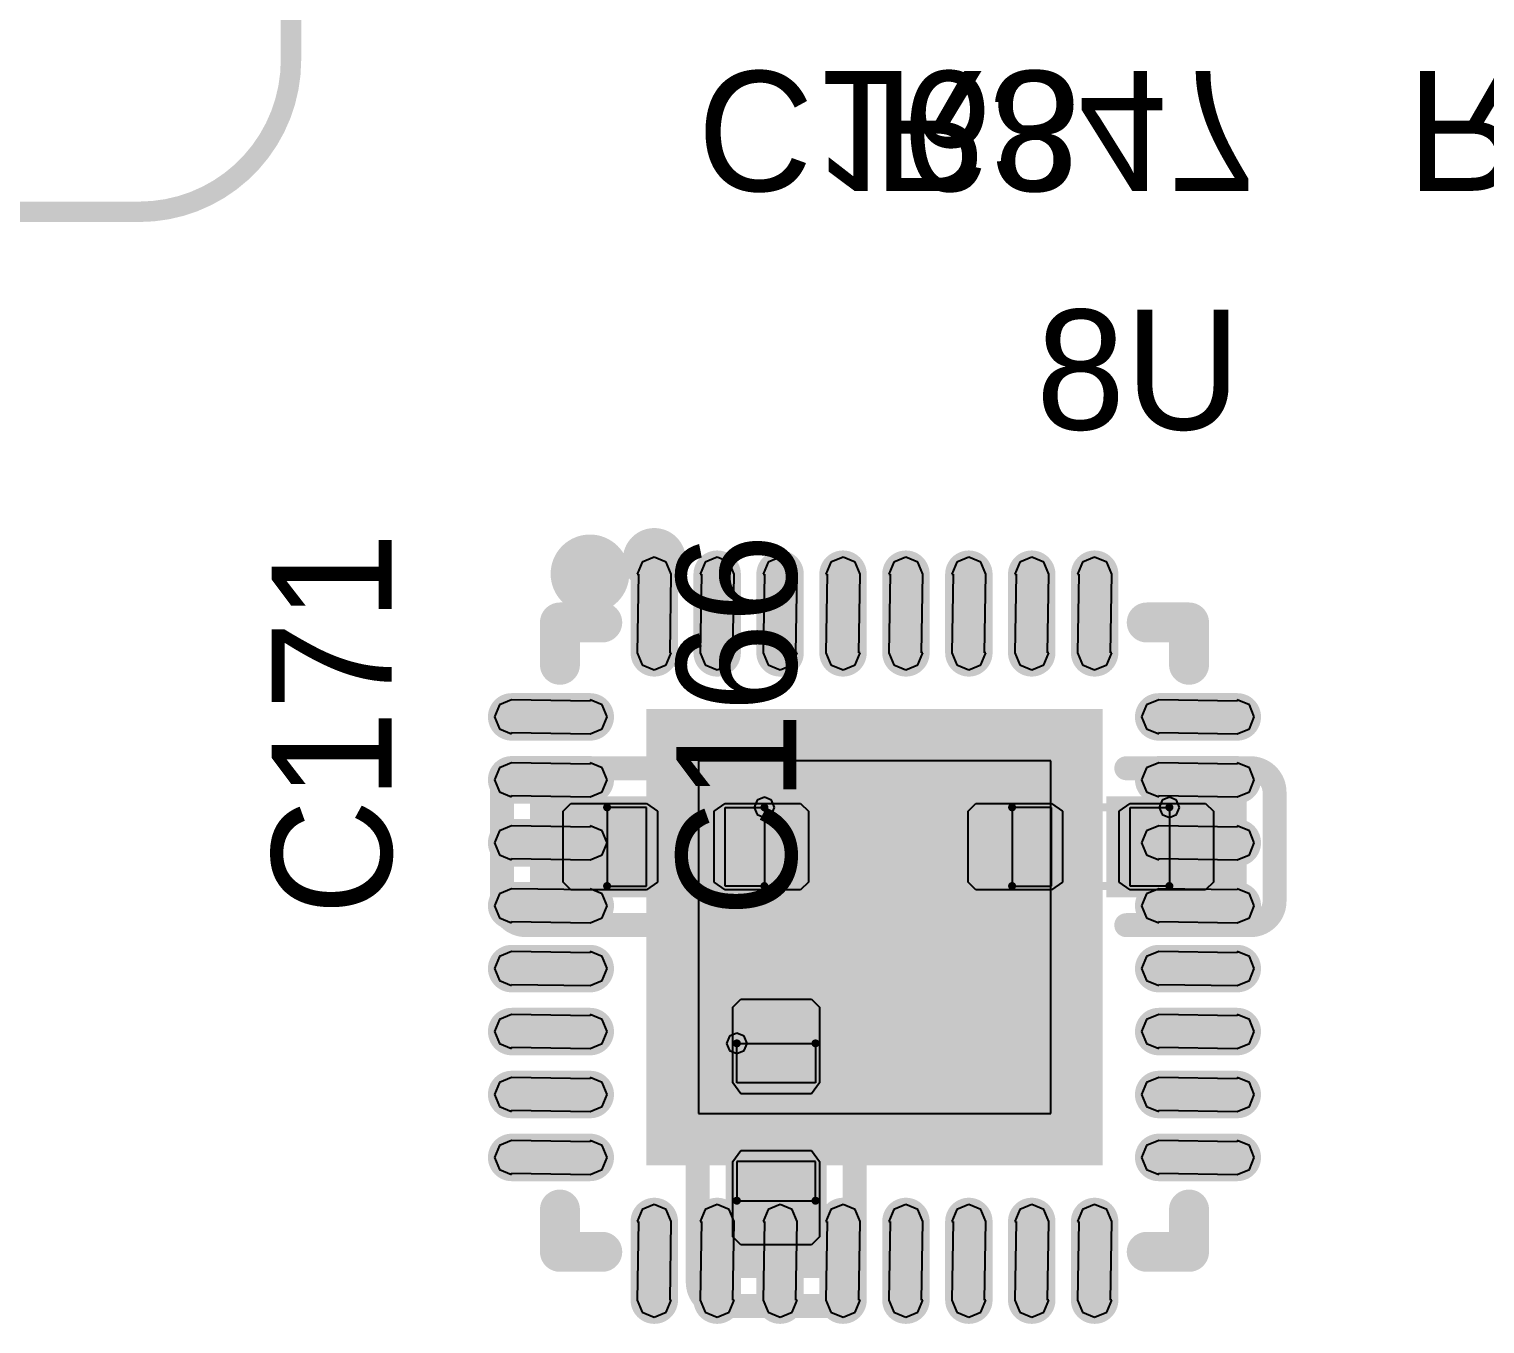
# Model space of a CAD drawing. Header units: millimetres. Extents: x 892 to 1144, y 1011 to 1123.
# Drawn here: x 964.07 to 973.33, y 1033.87 to 1042.1 of the extents above; entities that cross this region are included whole.
import ezdxf

# ---------------------------------------------------------------- set-up
doc = ezdxf.new("R2010")
doc.units = ezdxf.units.MM
for name, color, linetype in [('BottomLayer', 5, 'Continuous'), ('BottomOverlay', 54, 'Continuous'), ('BottomPaste', 16, 'Continuous'), ('BottomSolder', 6, 'Continuous'), ('Mechanical15', 56, 'Continuous'), ('Mechanical6', 56, 'Continuous'), ('TopLayer', 1, 'Continuous'), ('TopOverlay', 2, 'Continuous'), ('TopPaste', 8, 'Continuous'), ('TopSolder', 216, 'Continuous')]:
    doc.layers.add(name, color=color, linetype=linetype)

msp = doc.modelspace()

# ---------------------------------------------------------------- linework, layer by layer
at = {"layer": 'BottomLayer', "const_width": 0.2}
for points in [[(968.0501, 1038.6319), (968.0501, 1038.1319)], [(968.4499, 1038.6319), (968.4499, 1038.1319)], [(968.8499, 1038.6319), (968.8499, 1038.1319)], [(969.25, 1038.6319), (969.25, 1038.1319)], [(969.65, 1038.6319), (969.65, 1038.1319)], [(970.0501, 1038.6319), (970.0501, 1038.1319)], [(970.4499, 1038.6319), (970.4499, 1038.1319)], [(970.8499, 1038.6319), (970.8499, 1038.1319)], [(967.643, 1037.725), (967.143, 1037.725)], [(971.257, 1037.725), (971.757, 1037.725)], [(967.643, 1037.325), (967.143, 1037.325)], [(971.257, 1037.325), (971.757, 1037.325)], [(967.643, 1036.9249), (967.143, 1036.9249)], [(971.257, 1036.9249), (971.757, 1036.9249)], [(967.643, 1036.5249), (967.143, 1036.5249)], [(971.257, 1036.5249), (971.757, 1036.5249)], [(967.643, 1036.1251), (967.143, 1036.1251)], [(971.257, 1036.1251), (971.757, 1036.1251)], [(967.643, 1035.7251), (967.143, 1035.7251)], [(971.257, 1035.7251), (971.757, 1035.7251)], [(967.643, 1035.325), (967.143, 1035.325)], [(971.257, 1035.325), (971.757, 1035.325)], [(967.643, 1034.925), (967.143, 1034.925)], [(971.257, 1034.925), (971.757, 1034.925)], [(968.0501, 1034.5181), (968.0501, 1034.0181)], [(968.4499, 1034.5181), (968.4499, 1034.0181)], [(968.8499, 1034.5181), (968.8499, 1034.0181)], [(969.25, 1034.5181), (969.25, 1034.0181)], [(969.65, 1034.5181), (969.65, 1034.0181)], [(970.0501, 1034.5181), (970.0501, 1034.0181)], [(970.4499, 1034.5181), (970.4499, 1034.0181)], [(970.8499, 1034.5181), (970.8499, 1034.0181)]]:
    msp.add_lwpolyline(points, dxfattribs=at)
at = {"layer": 'BottomLayer', "const_width": 0.1}
for points in [[(968.0001, 1038.6319, 1), (968.1001, 1038.6319, 1)], [(968.3999, 1038.6319, 1), (968.4999, 1038.6319, 1)], [(968.7999, 1038.6319, 1), (968.8999, 1038.6319, 1)], [(969.2, 1038.6319, 1), (969.3, 1038.6319, 1)], [(969.6, 1038.6319, 1), (969.7, 1038.6319, 1)], [(970.0001, 1038.6319, 1), (970.1001, 1038.6319, 1)], [(970.3999, 1038.6319, 1), (970.4999, 1038.6319, 1)], [(970.7999, 1038.6319, 1), (970.8999, 1038.6319, 1)], [(968.0001, 1038.1319, 1), (968.1001, 1038.1319, 1)], [(968.3999, 1038.1319, 1), (968.4999, 1038.1319, 1)], [(968.7999, 1038.1319, 1), (968.8999, 1038.1319, 1)], [(969.2, 1038.1319, 1), (969.3, 1038.1319, 1)], [(969.6, 1038.1319, 1), (969.7, 1038.1319, 1)], [(970.0001, 1038.1319, 1), (970.1001, 1038.1319, 1)], [(970.3999, 1038.1319, 1), (970.4999, 1038.1319, 1)], [(970.7999, 1038.1319, 1), (970.8999, 1038.1319, 1)], [(967.093, 1037.725, 1), (967.193, 1037.725, 1)], [(967.593, 1037.725, 1), (967.693, 1037.725, 1)], [(971.207, 1037.725, 1), (971.307, 1037.725, 1)], [(971.707, 1037.725, 1), (971.807, 1037.725, 1)], [(967.093, 1037.325, 1), (967.193, 1037.325, 1)], [(967.593, 1037.325, 1), (967.693, 1037.325, 1)], [(971.207, 1037.325, 1), (971.307, 1037.325, 1)], [(971.707, 1037.325, 1), (971.807, 1037.325, 1)], [(967.093, 1036.9249, 1), (967.193, 1036.9249, 1)], [(967.593, 1036.9249, 1), (967.693, 1036.9249, 1)], [(971.207, 1036.9249, 1), (971.307, 1036.9249, 1)], [(971.707, 1036.9249, 1), (971.807, 1036.9249, 1)], [(967.093, 1036.5249, 1), (967.193, 1036.5249, 1)], [(967.593, 1036.5249, 1), (967.693, 1036.5249, 1)], [(971.207, 1036.5249, 1), (971.307, 1036.5249, 1)], [(971.707, 1036.5249, 1), (971.807, 1036.5249, 1)], [(967.093, 1036.1251, 1), (967.193, 1036.1251, 1)], [(967.593, 1036.1251, 1), (967.693, 1036.1251, 1)], [(971.207, 1036.1251, 1), (971.307, 1036.1251, 1)], [(971.707, 1036.1251, 1), (971.807, 1036.1251, 1)], [(967.093, 1035.7251, 1), (967.193, 1035.7251, 1)], [(967.593, 1035.7251, 1), (967.693, 1035.7251, 1)], [(971.207, 1035.7251, 1), (971.307, 1035.7251, 1)], [(971.707, 1035.7251, 1), (971.807, 1035.7251, 1)], [(967.093, 1035.325, 1), (967.193, 1035.325, 1)], [(967.593, 1035.325, 1), (967.693, 1035.325, 1)], [(971.207, 1035.325, 1), (971.307, 1035.325, 1)], [(971.707, 1035.325, 1), (971.807, 1035.325, 1)], [(967.093, 1034.925, 1), (967.193, 1034.925, 1)], [(967.593, 1034.925, 1), (967.693, 1034.925, 1)], [(971.207, 1034.925, 1), (971.307, 1034.925, 1)], [(971.707, 1034.925, 1), (971.807, 1034.925, 1)], [(968.0001, 1034.5181, 1), (968.1001, 1034.5181, 1)], [(968.3999, 1034.5181, 1), (968.4999, 1034.5181, 1)], [(968.7999, 1034.5181, 1), (968.8999, 1034.5181, 1)], [(969.2, 1034.5181, 1), (969.3, 1034.5181, 1)], [(969.6, 1034.5181, 1), (969.7, 1034.5181, 1)], [(970.0001, 1034.5181, 1), (970.1001, 1034.5181, 1)], [(970.3999, 1034.5181, 1), (970.4999, 1034.5181, 1)], [(970.7999, 1034.5181, 1), (970.8999, 1034.5181, 1)], [(968.0001, 1034.0181, 1), (968.1001, 1034.0181, 1)], [(968.3999, 1034.0181, 1), (968.4999, 1034.0181, 1)], [(968.7999, 1034.0181, 1), (968.8999, 1034.0181, 1)], [(969.2, 1034.0181, 1), (969.3, 1034.0181, 1)], [(969.6, 1034.0181, 1), (969.7, 1034.0181, 1)], [(970.0001, 1034.0181, 1), (970.1001, 1034.0181, 1)], [(970.3999, 1034.0181, 1), (970.4999, 1034.0181, 1)], [(970.7999, 1034.0181, 1), (970.8999, 1034.0181, 1)]]:
    msp.add_lwpolyline(points, format="xyb", close=True, dxfattribs=at)
at = {"layer": 'BottomLayer'}
msp.add_solid([(970.8504, 1034.925), (970.8504, 1037.725), (968.0504, 1034.925), (968.0504, 1037.725)], dxfattribs=at)
at = {"layer": 'BottomOverlay'}
for points, const_width in [([(967.7659, 1038.634, 1), (967.5159, 1038.634, 1)], 0.25), ([(967.4534, 1038.634, 1), (967.5784, 1038.634, 1)], 0.125), ([(967.7034, 1038.634, 1), (967.8284, 1038.634, 1)], 0.125), ([(967.3866, 1038.325, 1), (967.5136, 1038.325, 1)], 0.127), ([(967.3866, 1038.325, 1), (967.5136, 1038.325, 1)], 0.127), ([(967.6556, 1038.325, 1), (967.7826, 1038.325, 1)], 0.127), ([(971.1177, 1038.325, 1), (971.2447, 1038.325, 1)], 0.127), ([(971.3866, 1038.325, 1), (971.5136, 1038.325, 1)], 0.127), ([(971.3866, 1038.325, 1), (971.5136, 1038.325, 1)], 0.127), ([(967.3866, 1038.0562, 1), (967.5136, 1038.0562, 1)], 0.127), ([(971.3866, 1038.0562, 1), (971.5136, 1038.0562, 1)], 0.127), ([(967.3866, 1034.5939, 1), (967.5136, 1034.5939, 1)], 0.127), ([(971.3866, 1034.5939, 1), (971.5136, 1034.5939, 1)], 0.127), ([(967.3866, 1034.3251, 1), (967.5136, 1034.3251, 1)], 0.127), ([(967.3866, 1034.3251, 1), (967.5136, 1034.3251, 1)], 0.127), ([(967.6556, 1034.3251, 1), (967.7826, 1034.3251, 1)], 0.127), ([(971.1177, 1034.3251, 1), (971.2447, 1034.3251, 1)], 0.127), ([(971.3866, 1034.3251, 1), (971.5136, 1034.3251, 1)], 0.127), ([(971.3866, 1034.3251, 1), (971.5136, 1034.3251, 1)], 0.127)]:
    msp.add_lwpolyline(points, format="xyb", close=True, dxfattribs=dict(at, const_width=const_width))
at = {"layer": 'BottomOverlay', "const_width": 0.254}
for points in [[(967.4501, 1038.325), (967.7191, 1038.325)], [(967.4501, 1038.0562), (967.4501, 1038.325)], [(971.1812, 1038.325), (971.4501, 1038.325)], [(971.4501, 1038.0562), (971.4501, 1038.325)], [(967.4501, 1034.3251), (967.4501, 1034.5939)], [(971.4501, 1034.3251), (971.4501, 1034.5939)], [(967.4501, 1034.3251), (967.7191, 1034.3251)], [(971.1812, 1034.3251), (971.4501, 1034.3251)]]:
    msp.add_lwpolyline(points, dxfattribs=at)
at = {"layer": 'BottomPaste'}
for p, q in [((968.0501, 1038.7401), (967.9735, 1038.7084)), ((968.1266, 1038.7084), (968.0501, 1038.7401)), ((968.4499, 1038.7401), (968.3733, 1038.7084)), ((968.5264, 1038.7084), (968.4499, 1038.7401)), ((968.8499, 1038.7401), (968.7734, 1038.7084)), ((968.9265, 1038.7084), (968.8499, 1038.7401)), ((969.25, 1038.7401), (969.1734, 1038.7084)), ((969.3265, 1038.7084), (969.25, 1038.7401)), ((969.65, 1038.7401), (969.5735, 1038.7084)), ((969.7266, 1038.7084), (969.65, 1038.7401)), ((970.0501, 1038.7401), (969.9735, 1038.7084)), ((970.1266, 1038.7084), (970.0501, 1038.7401)), ((970.4499, 1038.7401), (970.3733, 1038.7084)), ((970.5264, 1038.7084), (970.4499, 1038.7401)), ((970.8499, 1038.7401), (970.7734, 1038.7084)), ((970.9265, 1038.7084), (970.8499, 1038.7401)), ((967.9735, 1038.7084), (967.9418, 1038.6319)), ((968.1583, 1038.6319), (968.1266, 1038.7084)), ((968.3733, 1038.7084), (968.3416, 1038.6319)), ((968.5581, 1038.6319), (968.5264, 1038.7084)), ((968.7734, 1038.7084), (968.7417, 1038.6319)), ((968.9582, 1038.6319), (968.9265, 1038.7084)), ((969.1734, 1038.7084), (969.1417, 1038.6319)), ((969.3582, 1038.6319), (969.3265, 1038.7084)), ((969.5735, 1038.7084), (969.5418, 1038.6319)), ((969.7583, 1038.6319), (969.7266, 1038.7084)), ((969.9735, 1038.7084), (969.9418, 1038.6319)), ((970.1583, 1038.6319), (970.1266, 1038.7084)), ((970.3733, 1038.7084), (970.3416, 1038.6319)), ((970.5581, 1038.6319), (970.5264, 1038.7084)), ((970.7734, 1038.7084), (970.7417, 1038.6319)), ((970.9582, 1038.6319), (970.9265, 1038.7084)), ((967.9501, 1038.6319), (967.9418, 1038.1319)), ((967.9418, 1038.6319), (967.9501, 1038.6319)), ((968.1501, 1038.1319), (968.1583, 1038.6319)), ((968.3499, 1038.6319), (968.3416, 1038.1319)), ((968.3416, 1038.6319), (968.3499, 1038.6319)), ((968.5499, 1038.1319), (968.5581, 1038.6319)), ((968.7499, 1038.6319), (968.7417, 1038.1319)), ((968.7417, 1038.6319), (968.7499, 1038.6319)), ((968.9499, 1038.1319), (968.9582, 1038.6319)), ((969.15, 1038.6319), (969.1417, 1038.1319)), ((969.1417, 1038.6319), (969.15, 1038.6319)), ((969.35, 1038.1319), (969.3582, 1038.6319)), ((969.55, 1038.6319), (969.5418, 1038.1319)), ((969.5418, 1038.6319), (969.55, 1038.6319)), ((969.75, 1038.1319), (969.7583, 1038.6319)), ((969.9501, 1038.6319), (969.9418, 1038.1319)), ((969.9418, 1038.6319), (969.9501, 1038.6319)), ((970.1501, 1038.1319), (970.1583, 1038.6319)), ((970.3499, 1038.6319), (970.3416, 1038.1319)), ((970.3416, 1038.6319), (970.3499, 1038.6319)), ((970.5499, 1038.1319), (970.5581, 1038.6319)), ((970.7499, 1038.6319), (970.7417, 1038.1319)), ((970.7417, 1038.6319), (970.7499, 1038.6319)), ((970.9499, 1038.1319), (970.9582, 1038.6319)), ((967.9418, 1038.1319), (967.9735, 1038.0553)), ((968.1266, 1038.0553), (968.1583, 1038.1319)), ((968.1583, 1038.1319), (968.1501, 1038.1319)), ((968.3416, 1038.1319), (968.3733, 1038.0553)), ((968.5264, 1038.0553), (968.5581, 1038.1319)), ((968.5581, 1038.1319), (968.5499, 1038.1319)), ((968.7417, 1038.1319), (968.7734, 1038.0553)), ((968.9265, 1038.0553), (968.9582, 1038.1319)), ((968.9582, 1038.1319), (968.9499, 1038.1319)), ((969.1417, 1038.1319), (969.1734, 1038.0553)), ((969.3265, 1038.0553), (969.3582, 1038.1319)), ((969.3582, 1038.1319), (969.35, 1038.1319)), ((969.5418, 1038.1319), (969.5735, 1038.0553)), ((969.7266, 1038.0553), (969.7583, 1038.1319)), ((969.7583, 1038.1319), (969.75, 1038.1319)), ((969.9418, 1038.1319), (969.9735, 1038.0553)), ((970.1266, 1038.0553), (970.1583, 1038.1319)), ((970.1583, 1038.1319), (970.1501, 1038.1319)), ((970.3416, 1038.1319), (970.3733, 1038.0553)), ((970.5264, 1038.0553), (970.5581, 1038.1319)), ((970.5581, 1038.1319), (970.5499, 1038.1319)), ((970.7417, 1038.1319), (970.7734, 1038.0553)), ((970.9265, 1038.0553), (970.9582, 1038.1319)), ((970.9582, 1038.1319), (970.9499, 1038.1319)), ((967.9735, 1038.0553), (968.0501, 1038.0236)), ((968.0501, 1038.0236), (968.1266, 1038.0553)), ((968.3733, 1038.0553), (968.4499, 1038.0236)), ((968.4499, 1038.0236), (968.5264, 1038.0553)), ((968.7734, 1038.0553), (968.8499, 1038.0236)), ((968.8499, 1038.0236), (968.9265, 1038.0553)), ((969.1734, 1038.0553), (969.25, 1038.0236)), ((969.25, 1038.0236), (969.3265, 1038.0553)), ((969.5735, 1038.0553), (969.65, 1038.0236)), ((969.65, 1038.0236), (969.7266, 1038.0553)), ((969.9735, 1038.0553), (970.0501, 1038.0236)), ((970.0501, 1038.0236), (970.1266, 1038.0553)), ((970.3733, 1038.0553), (970.4499, 1038.0236)), ((970.4499, 1038.0236), (970.5264, 1038.0553)), ((970.7734, 1038.0553), (970.8499, 1038.0236)), ((970.8499, 1038.0236), (970.9265, 1038.0553)), ((967.0665, 1037.8016), (967.0348, 1037.725)), ((967.143, 1037.8333), (967.0665, 1037.8016)), ((967.643, 1037.825), (967.143, 1037.8333)), ((967.7195, 1037.8016), (967.643, 1037.8333)), ((967.643, 1037.8333), (967.643, 1037.825)), ((967.7512, 1037.725), (967.7195, 1037.8016)), ((971.1805, 1037.8016), (971.1488, 1037.725)), ((971.257, 1037.8333), (971.1805, 1037.8016)), ((971.757, 1037.825), (971.257, 1037.8333)), ((971.8335, 1037.8016), (971.757, 1037.8333)), ((971.757, 1037.8333), (971.757, 1037.825)), ((971.8652, 1037.725), (971.8335, 1037.8016)), ((967.0348, 1037.725), (967.0665, 1037.6485)), ((967.7195, 1037.6485), (967.7512, 1037.725)), ((971.1488, 1037.725), (971.1805, 1037.6485)), ((971.8335, 1037.6485), (971.8652, 1037.725)), ((967.0665, 1037.6485), (967.143, 1037.6168)), ((967.143, 1037.6168), (967.143, 1037.625)), ((967.143, 1037.625), (967.643, 1037.6168)), ((967.643, 1037.6168), (967.7195, 1037.6485)), ((971.1805, 1037.6485), (971.257, 1037.6168)), ((971.257, 1037.625), (971.757, 1037.6168)), ((971.257, 1037.6168), (971.257, 1037.625)), ((971.757, 1037.6168), (971.8335, 1037.6485)), ((967.143, 1037.4332), (967.0665, 1037.4015)), ((967.643, 1037.425), (967.143, 1037.4332)), ((967.7195, 1037.4015), (967.643, 1037.4332)), ((967.643, 1037.4332), (967.643, 1037.425)), ((970.5704, 1037.4451), (968.3303, 1037.4451)), ((968.3303, 1037.4451), (968.3303, 1035.205)), ((970.5704, 1035.205), (970.5704, 1037.4451)), ((971.257, 1037.4332), (971.1805, 1037.4015)), ((971.757, 1037.425), (971.257, 1037.4332)), ((971.8335, 1037.4015), (971.757, 1037.4332)), ((971.757, 1037.4332), (971.757, 1037.425)), ((967.0665, 1037.4015), (967.0348, 1037.325)), ((967.7512, 1037.325), (967.7195, 1037.4015)), ((971.1805, 1037.4015), (971.1488, 1037.325)), ((971.8652, 1037.325), (971.8335, 1037.4015)), ((967.0348, 1037.325), (967.0665, 1037.2485)), ((967.0665, 1037.2485), (967.143, 1037.2168)), ((967.643, 1037.2168), (967.7195, 1037.2485)), ((967.7195, 1037.2485), (967.7512, 1037.325)), ((971.1488, 1037.325), (971.1805, 1037.2485)), ((971.1805, 1037.2485), (971.257, 1037.2168)), ((971.757, 1037.2168), (971.8335, 1037.2485)), ((971.8335, 1037.2485), (971.8652, 1037.325)), ((967.143, 1037.2168), (967.143, 1037.225)), ((967.143, 1037.225), (967.643, 1037.2168)), ((971.257, 1037.225), (971.757, 1037.2168)), ((971.257, 1037.2168), (971.257, 1037.225)), ((967.0665, 1037.0015), (967.0348, 1036.9249)), ((967.143, 1037.0332), (967.0665, 1037.0015)), ((967.643, 1037.0249), (967.143, 1037.0332)), ((967.7195, 1037.0015), (967.643, 1037.0332)), ((967.643, 1037.0332), (967.643, 1037.0249)), ((967.7512, 1036.9249), (967.7195, 1037.0015)), ((971.1805, 1037.0015), (971.1488, 1036.9249)), ((971.257, 1037.0332), (971.1805, 1037.0015)), ((971.757, 1037.0249), (971.257, 1037.0332)), ((971.8335, 1037.0015), (971.757, 1037.0332)), ((971.757, 1037.0332), (971.757, 1037.0249)), ((971.8652, 1036.9249), (971.8335, 1037.0015)), ((967.0348, 1036.9249), (967.0665, 1036.8484)), ((967.7195, 1036.8484), (967.7512, 1036.9249)), ((971.1488, 1036.9249), (971.1805, 1036.8484)), ((971.8335, 1036.8484), (971.8652, 1036.9249)), ((967.0665, 1036.8484), (967.143, 1036.8167)), ((967.143, 1036.8167), (967.143, 1036.8249)), ((967.143, 1036.8249), (967.643, 1036.8167)), ((967.643, 1036.8167), (967.7195, 1036.8484)), ((971.1805, 1036.8484), (971.257, 1036.8167)), ((971.257, 1036.8249), (971.757, 1036.8167)), ((971.257, 1036.8167), (971.257, 1036.8249)), ((971.757, 1036.8167), (971.8335, 1036.8484)), ((967.0665, 1036.6014), (967.0348, 1036.5249)), ((967.143, 1036.6331), (967.0665, 1036.6014)), ((967.643, 1036.6249), (967.143, 1036.6331)), ((967.7195, 1036.6014), (967.643, 1036.6331)), ((967.643, 1036.6331), (967.643, 1036.6249)), ((967.7512, 1036.5249), (967.7195, 1036.6014)), ((971.1805, 1036.6014), (971.1488, 1036.5249)), ((971.257, 1036.6331), (971.1805, 1036.6014)), ((971.757, 1036.6249), (971.257, 1036.6331)), ((971.8335, 1036.6014), (971.757, 1036.6331)), ((971.757, 1036.6331), (971.757, 1036.6249)), ((971.8652, 1036.5249), (971.8335, 1036.6014)), ((967.0348, 1036.5249), (967.0665, 1036.4484)), ((967.7195, 1036.4484), (967.7512, 1036.5249)), ((971.1488, 1036.5249), (971.1805, 1036.4484)), ((971.8335, 1036.4484), (971.8652, 1036.5249)), ((967.0665, 1036.4484), (967.143, 1036.4167)), ((967.143, 1036.4167), (967.143, 1036.4249)), ((967.143, 1036.4249), (967.643, 1036.4167)), ((967.643, 1036.4167), (967.7195, 1036.4484)), ((971.1805, 1036.4484), (971.257, 1036.4167)), ((971.257, 1036.4249), (971.757, 1036.4167)), ((971.257, 1036.4167), (971.257, 1036.4249)), ((971.757, 1036.4167), (971.8335, 1036.4484)), ((967.143, 1036.2333), (967.0665, 1036.2016)), ((967.643, 1036.2251), (967.143, 1036.2333)), ((967.7195, 1036.2016), (967.643, 1036.2333)), ((967.643, 1036.2333), (967.643, 1036.2251)), ((971.257, 1036.2333), (971.1805, 1036.2016)), ((971.757, 1036.2251), (971.257, 1036.2333)), ((971.8335, 1036.2016), (971.757, 1036.2333)), ((971.757, 1036.2333), (971.757, 1036.2251)), ((967.0665, 1036.2016), (967.0348, 1036.1251)), ((967.7512, 1036.1251), (967.7195, 1036.2016)), ((971.1805, 1036.2016), (971.1488, 1036.1251)), ((971.8652, 1036.1251), (971.8335, 1036.2016)), ((967.0348, 1036.1251), (967.0665, 1036.0486)), ((967.0665, 1036.0486), (967.143, 1036.0169)), ((967.643, 1036.0169), (967.7195, 1036.0486)), ((967.7195, 1036.0486), (967.7512, 1036.1251)), ((971.1488, 1036.1251), (971.1805, 1036.0486)), ((971.1805, 1036.0486), (971.257, 1036.0169)), ((971.757, 1036.0169), (971.8335, 1036.0486)), ((971.8335, 1036.0486), (971.8652, 1036.1251)), ((967.143, 1036.0169), (967.143, 1036.0251)), ((967.143, 1036.0251), (967.643, 1036.0169)), ((971.257, 1036.0251), (971.757, 1036.0169)), ((971.257, 1036.0169), (971.257, 1036.0251)), ((967.0665, 1035.8016), (967.0348, 1035.7251)), ((967.143, 1035.8333), (967.0665, 1035.8016)), ((967.643, 1035.8251), (967.143, 1035.8333)), ((967.7195, 1035.8016), (967.643, 1035.8333)), ((967.643, 1035.8333), (967.643, 1035.8251)), ((967.7512, 1035.7251), (967.7195, 1035.8016)), ((971.1805, 1035.8016), (971.1488, 1035.7251)), ((971.257, 1035.8333), (971.1805, 1035.8016)), ((971.757, 1035.8251), (971.257, 1035.8333)), ((971.8335, 1035.8016), (971.757, 1035.8333)), ((971.757, 1035.8333), (971.757, 1035.8251)), ((971.8652, 1035.7251), (971.8335, 1035.8016)), ((967.0348, 1035.7251), (967.0665, 1035.6485)), ((967.7195, 1035.6485), (967.7512, 1035.7251)), ((971.1488, 1035.7251), (971.1805, 1035.6485)), ((971.8335, 1035.6485), (971.8652, 1035.7251)), ((967.0665, 1035.6485), (967.143, 1035.6168)), ((967.143, 1035.6168), (967.143, 1035.6251)), ((967.143, 1035.6251), (967.643, 1035.6168)), ((967.643, 1035.6168), (967.7195, 1035.6485)), ((971.1805, 1035.6485), (971.257, 1035.6168)), ((971.257, 1035.6251), (971.757, 1035.6168)), ((971.257, 1035.6168), (971.257, 1035.6251)), ((971.757, 1035.6168), (971.8335, 1035.6485)), ((967.0665, 1035.4015), (967.0348, 1035.325)), ((967.143, 1035.4332), (967.0665, 1035.4015)), ((967.643, 1035.425), (967.143, 1035.4332)), ((967.7195, 1035.4015), (967.643, 1035.4332)), ((967.643, 1035.4332), (967.643, 1035.425)), ((967.7512, 1035.325), (967.7195, 1035.4015)), ((971.1805, 1035.4015), (971.1488, 1035.325)), ((971.257, 1035.4332), (971.1805, 1035.4015)), ((971.757, 1035.425), (971.257, 1035.4332)), ((971.8335, 1035.4015), (971.757, 1035.4332)), ((971.757, 1035.4332), (971.757, 1035.425)), ((971.8652, 1035.325), (971.8335, 1035.4015)), ((967.0348, 1035.325), (967.0665, 1035.2485)), ((967.7195, 1035.2485), (967.7512, 1035.325)), ((971.1488, 1035.325), (971.1805, 1035.2485)), ((971.8335, 1035.2485), (971.8652, 1035.325)), ((967.0665, 1035.2485), (967.143, 1035.2168)), ((967.143, 1035.2168), (967.143, 1035.225)), ((967.143, 1035.225), (967.643, 1035.2168)), ((967.643, 1035.2168), (967.7195, 1035.2485)), ((971.1805, 1035.2485), (971.257, 1035.2168)), ((971.257, 1035.225), (971.757, 1035.2168)), ((971.257, 1035.2168), (971.257, 1035.225)), ((971.757, 1035.2168), (971.8335, 1035.2485)), ((968.3303, 1035.205), (970.5704, 1035.205)), ((967.143, 1035.0332), (967.0665, 1035.0015)), ((967.643, 1035.025), (967.143, 1035.0332)), ((967.7195, 1035.0015), (967.643, 1035.0332)), ((967.643, 1035.0332), (967.643, 1035.025)), ((971.257, 1035.0332), (971.1805, 1035.0015)), ((971.757, 1035.025), (971.257, 1035.0332)), ((971.8335, 1035.0015), (971.757, 1035.0332)), ((971.757, 1035.0332), (971.757, 1035.025)), ((967.0665, 1035.0015), (967.0348, 1034.925)), ((967.7512, 1034.925), (967.7195, 1035.0015)), ((971.1805, 1035.0015), (971.1488, 1034.925)), ((971.8652, 1034.925), (971.8335, 1035.0015)), ((967.0348, 1034.925), (967.0665, 1034.8484)), ((967.0665, 1034.8484), (967.143, 1034.8167)), ((967.643, 1034.8167), (967.7195, 1034.8484)), ((967.7195, 1034.8484), (967.7512, 1034.925)), ((971.1488, 1034.925), (971.1805, 1034.8484)), ((971.1805, 1034.8484), (971.257, 1034.8167)), ((971.757, 1034.8167), (971.8335, 1034.8484)), ((971.8335, 1034.8484), (971.8652, 1034.925)), ((967.143, 1034.8167), (967.143, 1034.825)), ((967.143, 1034.825), (967.643, 1034.8167)), ((971.257, 1034.825), (971.757, 1034.8167)), ((971.257, 1034.8167), (971.257, 1034.825)), ((967.9735, 1034.5946), (967.9418, 1034.5181)), ((968.0501, 1034.6263), (967.9735, 1034.5946)), ((968.1266, 1034.5946), (968.0501, 1034.6263)), ((968.1583, 1034.5181), (968.1266, 1034.5946)), ((968.3733, 1034.5946), (968.3416, 1034.5181)), ((968.4499, 1034.6263), (968.3733, 1034.5946)), ((968.5264, 1034.5946), (968.4499, 1034.6263)), ((968.5581, 1034.5181), (968.5264, 1034.5946)), ((968.7734, 1034.5946), (968.7417, 1034.5181)), ((968.8499, 1034.6263), (968.7734, 1034.5946)), ((968.9265, 1034.5946), (968.8499, 1034.6263)), ((968.9582, 1034.5181), (968.9265, 1034.5946)), ((969.1734, 1034.5946), (969.1417, 1034.5181)), ((969.25, 1034.6263), (969.1734, 1034.5946)), ((969.3265, 1034.5946), (969.25, 1034.6263)), ((969.3582, 1034.5181), (969.3265, 1034.5946)), ((969.5735, 1034.5946), (969.5418, 1034.5181)), ((969.65, 1034.6263), (969.5735, 1034.5946)), ((969.7266, 1034.5946), (969.65, 1034.6263)), ((969.7583, 1034.5181), (969.7266, 1034.5946)), ((969.9735, 1034.5946), (969.9418, 1034.5181)), ((970.0501, 1034.6263), (969.9735, 1034.5946)), ((970.1266, 1034.5946), (970.0501, 1034.6263)), ((970.1583, 1034.5181), (970.1266, 1034.5946)), ((970.3733, 1034.5946), (970.3416, 1034.5181)), ((970.4499, 1034.6263), (970.3733, 1034.5946)), ((970.5264, 1034.5946), (970.4499, 1034.6263)), ((970.5581, 1034.5181), (970.5264, 1034.5946)), ((970.7734, 1034.5946), (970.7417, 1034.5181)), ((970.8499, 1034.6263), (970.7734, 1034.5946)), ((970.9265, 1034.5946), (970.8499, 1034.6263)), ((970.9582, 1034.5181), (970.9265, 1034.5946)), ((967.9501, 1034.5181), (967.9418, 1034.0181)), ((967.9418, 1034.5181), (967.9501, 1034.5181)), ((968.1501, 1034.0181), (968.1583, 1034.5181)), ((968.3499, 1034.5181), (968.3416, 1034.0181)), ((968.3416, 1034.5181), (968.3499, 1034.5181)), ((968.5499, 1034.0181), (968.5581, 1034.5181)), ((968.7499, 1034.5181), (968.7417, 1034.0181)), ((968.7417, 1034.5181), (968.7499, 1034.5181)), ((968.9499, 1034.0181), (968.9582, 1034.5181)), ((969.15, 1034.5181), (969.1417, 1034.0181)), ((969.1417, 1034.5181), (969.15, 1034.5181)), ((969.35, 1034.0181), (969.3582, 1034.5181)), ((969.55, 1034.5181), (969.5418, 1034.0181)), ((969.5418, 1034.5181), (969.55, 1034.5181)), ((969.75, 1034.0181), (969.7583, 1034.5181)), ((969.9501, 1034.5181), (969.9418, 1034.0181)), ((969.9418, 1034.5181), (969.9501, 1034.5181)), ((970.1501, 1034.0181), (970.1583, 1034.5181)), ((970.3499, 1034.5181), (970.3416, 1034.0181)), ((970.3416, 1034.5181), (970.3499, 1034.5181)), ((970.5499, 1034.0181), (970.5581, 1034.5181)), ((970.7499, 1034.5181), (970.7417, 1034.0181)), ((970.7417, 1034.5181), (970.7499, 1034.5181)), ((970.9499, 1034.0181), (970.9582, 1034.5181)), ((967.9418, 1034.0181), (967.9735, 1033.9416)), ((968.1266, 1033.9416), (968.1583, 1034.0181)), ((968.1583, 1034.0181), (968.1501, 1034.0181)), ((968.3416, 1034.0181), (968.3733, 1033.9416)), ((968.5264, 1033.9416), (968.5581, 1034.0181)), ((968.5581, 1034.0181), (968.5499, 1034.0181)), ((968.7417, 1034.0181), (968.7734, 1033.9416)), ((968.9265, 1033.9416), (968.9582, 1034.0181)), ((968.9582, 1034.0181), (968.9499, 1034.0181)), ((969.1417, 1034.0181), (969.1734, 1033.9416)), ((969.3265, 1033.9416), (969.3582, 1034.0181)), ((969.3582, 1034.0181), (969.35, 1034.0181)), ((969.5418, 1034.0181), (969.5735, 1033.9416)), ((969.7266, 1033.9416), (969.7583, 1034.0181)), ((969.7583, 1034.0181), (969.75, 1034.0181)), ((969.9418, 1034.0181), (969.9735, 1033.9416)), ((970.1266, 1033.9416), (970.1583, 1034.0181)), ((970.1583, 1034.0181), (970.1501, 1034.0181)), ((970.3416, 1034.0181), (970.3733, 1033.9416)), ((970.5264, 1033.9416), (970.5581, 1034.0181)), ((970.5581, 1034.0181), (970.5499, 1034.0181)), ((970.7417, 1034.0181), (970.7734, 1033.9416)), ((970.9265, 1033.9416), (970.9582, 1034.0181)), ((970.9582, 1034.0181), (970.9499, 1034.0181)), ((967.9735, 1033.9416), (968.0501, 1033.9099)), ((968.0501, 1033.9099), (968.1266, 1033.9416)), ((968.3733, 1033.9416), (968.4499, 1033.9099)), ((968.4499, 1033.9099), (968.5264, 1033.9416)), ((968.7734, 1033.9416), (968.8499, 1033.9099)), ((968.8499, 1033.9099), (968.9265, 1033.9416)), ((969.1734, 1033.9416), (969.25, 1033.9099)), ((969.25, 1033.9099), (969.3265, 1033.9416)), ((969.5735, 1033.9416), (969.65, 1033.9099)), ((969.65, 1033.9099), (969.7266, 1033.9416)), ((969.9735, 1033.9416), (970.0501, 1033.9099)), ((970.0501, 1033.9099), (970.1266, 1033.9416)), ((970.3733, 1033.9416), (970.4499, 1033.9099)), ((970.4499, 1033.9099), (970.5264, 1033.9416)), ((970.7734, 1033.9416), (970.8499, 1033.9099)), ((970.8499, 1033.9099), (970.9265, 1033.9416))]:
    msp.add_line(p, q, dxfattribs=at)
at = {"layer": 'BottomSolder', "const_width": 0.3016}
for points in [[(968.0501, 1038.6319), (968.0501, 1038.1319)], [(968.4499, 1038.6319), (968.4499, 1038.1319)], [(968.8499, 1038.6319), (968.8499, 1038.1319)], [(969.25, 1038.6319), (969.25, 1038.1319)], [(969.65, 1038.6319), (969.65, 1038.1319)], [(970.0501, 1038.6319), (970.0501, 1038.1319)], [(970.4499, 1038.6319), (970.4499, 1038.1319)], [(970.8499, 1038.6319), (970.8499, 1038.1319)], [(967.643, 1037.725), (967.143, 1037.725)], [(971.257, 1037.725), (971.757, 1037.725)], [(967.643, 1037.325), (967.143, 1037.325)], [(971.257, 1037.325), (971.757, 1037.325)], [(967.643, 1036.9249), (967.143, 1036.9249)], [(971.257, 1036.9249), (971.757, 1036.9249)], [(967.643, 1036.5249), (967.143, 1036.5249)], [(971.257, 1036.5249), (971.757, 1036.5249)], [(967.643, 1036.1251), (967.143, 1036.1251)], [(971.257, 1036.1251), (971.757, 1036.1251)], [(967.643, 1035.7251), (967.143, 1035.7251)], [(971.257, 1035.7251), (971.757, 1035.7251)], [(967.643, 1035.325), (967.143, 1035.325)], [(971.257, 1035.325), (971.757, 1035.325)], [(967.643, 1034.925), (967.143, 1034.925)], [(971.257, 1034.925), (971.757, 1034.925)], [(968.0501, 1034.5181), (968.0501, 1034.0181)], [(968.4499, 1034.5181), (968.4499, 1034.0181)], [(968.8499, 1034.5181), (968.8499, 1034.0181)], [(969.25, 1034.5181), (969.25, 1034.0181)], [(969.65, 1034.5181), (969.65, 1034.0181)], [(970.0501, 1034.5181), (970.0501, 1034.0181)], [(970.4499, 1034.5181), (970.4499, 1034.0181)], [(970.8499, 1034.5181), (970.8499, 1034.0181)]]:
    msp.add_lwpolyline(points, dxfattribs=at)
at = {"layer": 'BottomSolder', "const_width": 0.1508}
for points in [[(967.9747, 1038.6319, 1), (968.1255, 1038.6319, 1)], [(968.3745, 1038.6319, 1), (968.5253, 1038.6319, 1)], [(968.7745, 1038.6319, 1), (968.9253, 1038.6319, 1)], [(969.1746, 1038.6319, 1), (969.3254, 1038.6319, 1)], [(969.5746, 1038.6319, 1), (969.7254, 1038.6319, 1)], [(969.9747, 1038.6319, 1), (970.1255, 1038.6319, 1)], [(970.3745, 1038.6319, 1), (970.5253, 1038.6319, 1)], [(970.7745, 1038.6319, 1), (970.9253, 1038.6319, 1)], [(967.9747, 1038.1319, 1), (968.1255, 1038.1319, 1)], [(968.3745, 1038.1319, 1), (968.5253, 1038.1319, 1)], [(968.7745, 1038.1319, 1), (968.9253, 1038.1319, 1)], [(969.1746, 1038.1319, 1), (969.3254, 1038.1319, 1)], [(969.5746, 1038.1319, 1), (969.7254, 1038.1319, 1)], [(969.9747, 1038.1319, 1), (970.1255, 1038.1319, 1)], [(970.3745, 1038.1319, 1), (970.5253, 1038.1319, 1)], [(970.7745, 1038.1319, 1), (970.9253, 1038.1319, 1)], [(967.0676, 1037.725, 1), (967.2184, 1037.725, 1)], [(967.5676, 1037.725, 1), (967.7184, 1037.725, 1)], [(971.1816, 1037.725, 1), (971.3324, 1037.725, 1)], [(971.6816, 1037.725, 1), (971.8324, 1037.725, 1)], [(967.0676, 1037.325, 1), (967.2184, 1037.325, 1)], [(967.5676, 1037.325, 1), (967.7184, 1037.325, 1)], [(971.1816, 1037.325, 1), (971.3324, 1037.325, 1)], [(971.6816, 1037.325, 1), (971.8324, 1037.325, 1)], [(967.0676, 1036.9249, 1), (967.2184, 1036.9249, 1)], [(967.5676, 1036.9249, 1), (967.7184, 1036.9249, 1)], [(971.1816, 1036.9249, 1), (971.3324, 1036.9249, 1)], [(971.6816, 1036.9249, 1), (971.8324, 1036.9249, 1)], [(967.0676, 1036.5249, 1), (967.2184, 1036.5249, 1)], [(967.5676, 1036.5249, 1), (967.7184, 1036.5249, 1)], [(971.1816, 1036.5249, 1), (971.3324, 1036.5249, 1)], [(971.6816, 1036.5249, 1), (971.8324, 1036.5249, 1)], [(967.0676, 1036.1251, 1), (967.2184, 1036.1251, 1)], [(967.5676, 1036.1251, 1), (967.7184, 1036.1251, 1)], [(971.1816, 1036.1251, 1), (971.3324, 1036.1251, 1)], [(971.6816, 1036.1251, 1), (971.8324, 1036.1251, 1)], [(967.0676, 1035.7251, 1), (967.2184, 1035.7251, 1)], [(967.5676, 1035.7251, 1), (967.7184, 1035.7251, 1)], [(971.1816, 1035.7251, 1), (971.3324, 1035.7251, 1)], [(971.6816, 1035.7251, 1), (971.8324, 1035.7251, 1)], [(967.0676, 1035.325, 1), (967.2184, 1035.325, 1)], [(967.5676, 1035.325, 1), (967.7184, 1035.325, 1)], [(971.1816, 1035.325, 1), (971.3324, 1035.325, 1)], [(971.6816, 1035.325, 1), (971.8324, 1035.325, 1)], [(967.0676, 1034.925, 1), (967.2184, 1034.925, 1)], [(967.5676, 1034.925, 1), (967.7184, 1034.925, 1)], [(971.1816, 1034.925, 1), (971.3324, 1034.925, 1)], [(971.6816, 1034.925, 1), (971.8324, 1034.925, 1)], [(967.9747, 1034.5181, 1), (968.1255, 1034.5181, 1)], [(968.3745, 1034.5181, 1), (968.5253, 1034.5181, 1)], [(968.7745, 1034.5181, 1), (968.9253, 1034.5181, 1)], [(969.1746, 1034.5181, 1), (969.3254, 1034.5181, 1)], [(969.5746, 1034.5181, 1), (969.7254, 1034.5181, 1)], [(969.9747, 1034.5181, 1), (970.1255, 1034.5181, 1)], [(970.3745, 1034.5181, 1), (970.5253, 1034.5181, 1)], [(970.7745, 1034.5181, 1), (970.9253, 1034.5181, 1)], [(967.9747, 1034.0181, 1), (968.1255, 1034.0181, 1)], [(968.3745, 1034.0181, 1), (968.5253, 1034.0181, 1)], [(968.7745, 1034.0181, 1), (968.9253, 1034.0181, 1)], [(969.1746, 1034.0181, 1), (969.3254, 1034.0181, 1)], [(969.5746, 1034.0181, 1), (969.7254, 1034.0181, 1)], [(969.9747, 1034.0181, 1), (970.1255, 1034.0181, 1)], [(970.3745, 1034.0181, 1), (970.5253, 1034.0181, 1)], [(970.7745, 1034.0181, 1), (970.9253, 1034.0181, 1)]]:
    msp.add_lwpolyline(points, format="xyb", close=True, dxfattribs=at)
at = {"layer": 'BottomSolder'}
msp.add_solid([(970.9012, 1034.8742), (970.9012, 1037.7758), (967.9996, 1034.8742), (967.9996, 1037.7758)], dxfattribs=at)
at = {"layer": 'Mechanical15'}
for p, q in [((968.7041, 1037.1959), (968.6851, 1037.15)), ((968.75, 1037.215), (968.7041, 1037.1959)), ((968.7959, 1037.1959), (968.75, 1037.215)), ((968.8149, 1037.15), (968.7959, 1037.1959)), ((971.2791, 1037.1959), (971.2601, 1037.15)), ((971.325, 1037.215), (971.2791, 1037.1959)), ((971.3709, 1037.1959), (971.325, 1037.215)), ((971.3899, 1037.15), (971.3709, 1037.1959)), ((968, 1037.15), (967.75, 1037.15)), ((967.75, 1037.15), (967.75, 1036.65)), ((968, 1036.65), (968, 1037.15)), ((968.5, 1037.15), (968.75, 1037.15)), ((968.5, 1036.65), (968.5, 1037.15)), ((968.6851, 1037.15), (968.7041, 1037.1041)), ((968.7041, 1037.1041), (968.75, 1037.0851)), ((968.75, 1037.15), (968.75, 1036.65)), ((968.75, 1037.0851), (968.7959, 1037.1041)), ((968.7959, 1037.1041), (968.8149, 1037.15)), ((970.575, 1037.15), (970.325, 1037.15)), ((970.325, 1037.15), (970.325, 1036.65)), ((970.575, 1036.65), (970.575, 1037.15)), ((971.075, 1037.15), (971.325, 1037.15)), ((971.075, 1036.65), (971.075, 1037.15)), ((971.2601, 1037.15), (971.2791, 1037.1041)), ((971.2791, 1037.1041), (971.325, 1037.0851)), ((971.325, 1037.15), (971.325, 1036.65)), ((971.325, 1037.0851), (971.3709, 1037.1041)), ((971.3709, 1037.1041), (971.3899, 1037.15)), ((967.75, 1036.65), (968, 1036.65)), ((968.75, 1036.65), (968.5, 1036.65)), ((970.325, 1036.65), (970.575, 1036.65)), ((971.325, 1036.65), (971.075, 1036.65)), ((968.5291, 1035.6959), (968.51, 1035.65)), ((968.575, 1035.7149), (968.5291, 1035.6959)), ((968.6209, 1035.6959), (968.575, 1035.7149)), ((968.6399, 1035.65), (968.6209, 1035.6959)), ((968.51, 1035.65), (968.5291, 1035.6041)), ((968.5291, 1035.6041), (968.575, 1035.5851)), ((968.575, 1035.4), (968.575, 1035.65)), ((968.575, 1035.65), (969.075, 1035.65)), ((968.575, 1035.5851), (968.6209, 1035.6041)), ((968.6209, 1035.6041), (968.6399, 1035.65)), ((969.075, 1035.65), (969.075, 1035.4)), ((969.075, 1035.4), (968.575, 1035.4)), ((968.575, 1034.9), (968.575, 1034.65)), ((969.075, 1034.9), (968.575, 1034.9)), ((969.075, 1034.65), (969.075, 1034.9)), ((968.575, 1034.65), (969.075, 1034.65))]:
    msp.add_line(p, q, dxfattribs=at)
at = {"layer": 'Mechanical15', "const_width": 0.0508}
for points in [[(967.75, 1037.15), (968.75, 1037.15)], [(967.75, 1036.65), (967.75, 1037.15)], [(968.75, 1036.65), (968.75, 1037.15)], [(970.325, 1037.15), (971.325, 1037.15)], [(970.325, 1036.65), (970.325, 1037.15)], [(971.325, 1036.65), (971.325, 1037.15)], [(967.75, 1036.65), (968.75, 1036.65)], [(970.325, 1036.65), (971.325, 1036.65)], [(968.575, 1034.65), (968.575, 1035.65)], [(968.575, 1035.65), (969.075, 1035.65)], [(969.075, 1034.65), (969.075, 1035.65)], [(968.575, 1034.65), (969.075, 1034.65)]]:
    msp.add_lwpolyline(points, dxfattribs=at)
at = {"layer": 'Mechanical15', "const_width": 0.0254}
for points in [[(967.7373, 1037.15, 1), (967.7627, 1037.15, 1)], [(967.7373, 1037.15, 1), (967.7627, 1037.15, 1)], [(968.7373, 1037.15, 1), (968.7627, 1037.15, 1)], [(968.7373, 1037.15, 1), (968.7627, 1037.15, 1)], [(970.3123, 1037.15, 1), (970.3377, 1037.15, 1)], [(970.3123, 1037.15, 1), (970.3377, 1037.15, 1)], [(971.3123, 1037.15, 1), (971.3377, 1037.15, 1)], [(971.3123, 1037.15, 1), (971.3377, 1037.15, 1)], [(967.7373, 1036.65, 1), (967.7627, 1036.65, 1)], [(967.7373, 1036.65, 1), (967.7627, 1036.65, 1)], [(968.7373, 1036.65, 1), (968.7627, 1036.65, 1)], [(968.7373, 1036.65, 1), (968.7627, 1036.65, 1)], [(970.3123, 1036.65, 1), (970.3377, 1036.65, 1)], [(970.3123, 1036.65, 1), (970.3377, 1036.65, 1)], [(971.3123, 1036.65, 1), (971.3377, 1036.65, 1)], [(971.3123, 1036.65, 1), (971.3377, 1036.65, 1)], [(968.5623, 1035.65, 1), (968.5877, 1035.65, 1)], [(968.5623, 1035.65, 1), (968.5877, 1035.65, 1)], [(969.0623, 1035.65, 1), (969.0877, 1035.65, 1)], [(969.0623, 1035.65, 1), (969.0877, 1035.65, 1)], [(968.5623, 1034.65, 1), (968.5877, 1034.65, 1)], [(968.5623, 1034.65, 1), (968.5877, 1034.65, 1)], [(969.0623, 1034.65, 1), (969.0877, 1034.65, 1)], [(969.0623, 1034.65, 1), (969.0877, 1034.65, 1)]]:
    msp.add_lwpolyline(points, format="xyb", close=True, dxfattribs=at)
at = {"layer": 'Mechanical6'}
for points, const_width in [([(968.1502, 1038.725, 1), (967.95, 1038.725, 1)], 0.2), ([(967.9, 1038.725, 1), (968, 1038.725, 1)], 0.1), ([(968.1002, 1038.725, 1), (968.2002, 1038.725, 1)], 0.1)]:
    msp.add_lwpolyline(points, format="xyb", close=True, dxfattribs=dict(at, const_width=const_width))
at = {"layer": 'TopLayer'}
for points in [[(968.1, 1037.17), (967.3099, 1037.17), (968.1, 1036.63), (967.3099, 1036.63)], [(969.1901, 1037.17), (968.4, 1037.17), (969.1901, 1036.63), (968.4, 1036.63)], [(970.675, 1037.17), (969.8849, 1037.17), (970.675, 1036.63), (969.8849, 1036.63)], [(971.7651, 1037.17), (970.975, 1037.17), (971.7651, 1036.63), (970.975, 1036.63)], [(968.555, 1036.0901), (968.555, 1035.3), (969.095, 1036.0901), (969.095, 1035.3)], [(968.555, 1035), (968.555, 1034.2099), (969.095, 1035), (969.095, 1034.2099)]]:
    msp.add_solid(points, dxfattribs=at)
at = {"layer": 'TopOverlay'}
for points, const_width in [([(965.7401, 1041.8999), (965.7401, 1105.0001)], 0.13), ([(944.3751, 1040.935), (964.7749, 1040.935)], 0.13), ([(967.2337, 1037.3986), (968.0238, 1037.3986)], 0.1524), ([(968.4762, 1037.3986), (969.2663, 1037.3986)], 0.1524), ([(969.8087, 1037.3986), (970.5988, 1037.3986)], 0.1524), ([(971.0512, 1037.3986), (971.8413, 1037.3986)], 0.1524), ([(967.0813, 1036.5538), (967.0813, 1037.2462)], 0.1524), ([(969.4187, 1036.5538), (969.4187, 1037.2462)], 0.1524), ([(969.6563, 1036.5538), (969.6563, 1037.2462)], 0.1524), ([(971.9937, 1036.5538), (971.9937, 1037.2462)], 0.1524), ([(967.2337, 1036.4014), (968.0238, 1036.4014)], 0.1524), ([(968.4762, 1036.4014), (969.2663, 1036.4014)], 0.1524), ([(969.8087, 1036.4014), (970.5988, 1036.4014)], 0.1524), ([(971.0512, 1036.4014), (971.8413, 1036.4014)], 0.1524), ([(968.4788, 1036.3187), (969.1712, 1036.3187)], 0.1524), ([(968.3264, 1035.3762), (968.3264, 1036.1663)], 0.1524), ([(969.3236, 1035.3762), (969.3236, 1036.1663)], 0.1524), ([(968.3264, 1034.1337), (968.3264, 1034.9238)], 0.1524), ([(969.3236, 1034.1337), (969.3236, 1034.9238)], 0.1524), ([(968.4788, 1033.9813), (969.1712, 1033.9813)], 0.1524)]:
    msp.add_lwpolyline(points, dxfattribs=dict(at, const_width=const_width))
for points, const_width in [([(965.7401, 1041.8999, -0.414232), (964.7749, 1040.935)], 0.13), ([(967.0813, 1037.2462, -0.414214), (967.2337, 1037.3986)], 0.1524), ([(969.2663, 1037.3986, -0.414214), (969.4187, 1037.2462)], 0.1524), ([(969.6563, 1037.2462, -0.414214), (969.8087, 1037.3986)], 0.1524), ([(971.8413, 1037.3986, -0.414214), (971.9937, 1037.2462)], 0.1524), ([(967.2337, 1036.4014, -0.414214), (967.0813, 1036.5538)], 0.1524), ([(969.4187, 1036.5538, -0.414214), (969.2663, 1036.4014)], 0.1524), ([(969.8087, 1036.4014, -0.414214), (969.6563, 1036.5538)], 0.1524), ([(971.9937, 1036.5538, -0.414214), (971.8413, 1036.4014)], 0.1524), ([(968.3264, 1036.1663, -0.414214), (968.4788, 1036.3187)], 0.1524), ([(969.1712, 1036.3187, -0.414214), (969.3236, 1036.1663)], 0.1524), ([(968.4788, 1033.9813, -0.414214), (968.3264, 1034.1337)], 0.1524), ([(969.3236, 1034.1337, -0.414214), (969.1712, 1033.9813)], 0.1524)]:
    msp.add_lwpolyline(points, format="xyb", dxfattribs=dict(at, const_width=const_width))
for points, const_width in [([(965.7076, 1041.8999, 1), (965.7726, 1041.8999, 1)], 0.065), ([(965.7076, 1041.8999, 1), (965.7726, 1041.8999, 1)], 0.065), ([(964.7424, 1040.935, 1), (964.8074, 1040.935, 1)], 0.065), ([(964.7424, 1040.935, 1), (964.8074, 1040.935, 1)], 0.065), ([(967.1956, 1037.3986, 1), (967.2718, 1037.3986, 1)], 0.0762), ([(967.1956, 1037.3986, 1), (967.2718, 1037.3986, 1)], 0.0762), ([(967.9857, 1037.3986, 1), (968.0619, 1037.3986, 1)], 0.0762), ([(968.4381, 1037.3986, 1), (968.5143, 1037.3986, 1)], 0.0762), ([(969.2282, 1037.3986, 1), (969.3044, 1037.3986, 1)], 0.0762), ([(969.2282, 1037.3986, 1), (969.3044, 1037.3986, 1)], 0.0762), ([(969.7706, 1037.3986, 1), (969.8468, 1037.3986, 1)], 0.0762), ([(969.7706, 1037.3986, 1), (969.8468, 1037.3986, 1)], 0.0762), ([(970.5607, 1037.3986, 1), (970.6369, 1037.3986, 1)], 0.0762), ([(971.0131, 1037.3986, 1), (971.0893, 1037.3986, 1)], 0.0762), ([(971.8032, 1037.3986, 1), (971.8794, 1037.3986, 1)], 0.0762), ([(971.8032, 1037.3986, 1), (971.8794, 1037.3986, 1)], 0.0762), ([(967.0432, 1037.2462, 1), (967.1194, 1037.2462, 1)], 0.0762), ([(967.0432, 1037.2462, 1), (967.1194, 1037.2462, 1)], 0.0762), ([(969.3806, 1037.2462, 1), (969.4568, 1037.2462, 1)], 0.0762), ([(969.3806, 1037.2462, 1), (969.4568, 1037.2462, 1)], 0.0762), ([(969.6182, 1037.2462, 1), (969.6944, 1037.2462, 1)], 0.0762), ([(969.6182, 1037.2462, 1), (969.6944, 1037.2462, 1)], 0.0762), ([(971.9556, 1037.2462, 1), (972.0318, 1037.2462, 1)], 0.0762), ([(971.9556, 1037.2462, 1), (972.0318, 1037.2462, 1)], 0.0762), ([(967.0432, 1036.5538, 1), (967.1194, 1036.5538, 1)], 0.0762), ([(967.0432, 1036.5538, 1), (967.1194, 1036.5538, 1)], 0.0762), ([(969.3806, 1036.5538, 1), (969.4568, 1036.5538, 1)], 0.0762), ([(969.3806, 1036.5538, 1), (969.4568, 1036.5538, 1)], 0.0762), ([(969.6182, 1036.5538, 1), (969.6944, 1036.5538, 1)], 0.0762), ([(969.6182, 1036.5538, 1), (969.6944, 1036.5538, 1)], 0.0762), ([(971.9556, 1036.5538, 1), (972.0318, 1036.5538, 1)], 0.0762), ([(971.9556, 1036.5538, 1), (972.0318, 1036.5538, 1)], 0.0762), ([(967.1956, 1036.4014, 1), (967.2718, 1036.4014, 1)], 0.0762), ([(967.1956, 1036.4014, 1), (967.2718, 1036.4014, 1)], 0.0762), ([(967.9857, 1036.4014, 1), (968.0619, 1036.4014, 1)], 0.0762), ([(968.4381, 1036.4014, 1), (968.5143, 1036.4014, 1)], 0.0762), ([(969.2282, 1036.4014, 1), (969.3044, 1036.4014, 1)], 0.0762), ([(969.2282, 1036.4014, 1), (969.3044, 1036.4014, 1)], 0.0762), ([(969.7706, 1036.4014, 1), (969.8468, 1036.4014, 1)], 0.0762), ([(969.7706, 1036.4014, 1), (969.8468, 1036.4014, 1)], 0.0762), ([(970.5607, 1036.4014, 1), (970.6369, 1036.4014, 1)], 0.0762), ([(971.0131, 1036.4014, 1), (971.0893, 1036.4014, 1)], 0.0762), ([(971.8032, 1036.4014, 1), (971.8794, 1036.4014, 1)], 0.0762), ([(971.8032, 1036.4014, 1), (971.8794, 1036.4014, 1)], 0.0762), ([(968.4407, 1036.3187, 1), (968.5169, 1036.3187, 1)], 0.0762), ([(968.4407, 1036.3187, 1), (968.5169, 1036.3187, 1)], 0.0762), ([(969.1331, 1036.3187, 1), (969.2093, 1036.3187, 1)], 0.0762), ([(969.1331, 1036.3187, 1), (969.2093, 1036.3187, 1)], 0.0762), ([(968.2883, 1036.1663, 1), (968.3645, 1036.1663, 1)], 0.0762), ([(968.2883, 1036.1663, 1), (968.3645, 1036.1663, 1)], 0.0762), ([(969.2855, 1036.1663, 1), (969.3617, 1036.1663, 1)], 0.0762), ([(969.2855, 1036.1663, 1), (969.3617, 1036.1663, 1)], 0.0762), ([(968.2883, 1035.3762, 1), (968.3645, 1035.3762, 1)], 0.0762), ([(969.2855, 1035.3762, 1), (969.3617, 1035.3762, 1)], 0.0762), ([(968.2883, 1034.9238, 1), (968.3645, 1034.9238, 1)], 0.0762), ([(969.2855, 1034.9238, 1), (969.3617, 1034.9238, 1)], 0.0762), ([(968.2883, 1034.1337, 1), (968.3645, 1034.1337, 1)], 0.0762), ([(968.2883, 1034.1337, 1), (968.3645, 1034.1337, 1)], 0.0762), ([(969.2855, 1034.1337, 1), (969.3617, 1034.1337, 1)], 0.0762), ([(969.2855, 1034.1337, 1), (969.3617, 1034.1337, 1)], 0.0762), ([(968.4407, 1033.9813, 1), (968.5169, 1033.9813, 1)], 0.0762), ([(968.4407, 1033.9813, 1), (968.5169, 1033.9813, 1)], 0.0762), ([(969.1331, 1033.9813, 1), (969.2093, 1033.9813, 1)], 0.0762), ([(969.1331, 1033.9813, 1), (969.2093, 1033.9813, 1)], 0.0762)]:
    msp.add_lwpolyline(points, format="xyb", close=True, dxfattribs=dict(at, const_width=const_width))
at = {"layer": 'TopPaste'}
for p, q in [((967.47, 1037.125), (967.52, 1037.175)), ((967.52, 1037.175), (968, 1037.175)), ((968, 1037.175), (968.07, 1037.125)), ((968.43, 1037.125), (968.5, 1037.175)), ((968.5, 1037.175), (968.98, 1037.175)), ((968.98, 1037.175), (969.03, 1037.125)), ((970.045, 1037.125), (970.095, 1037.175)), ((970.095, 1037.175), (970.575, 1037.175)), ((970.575, 1037.175), (970.645, 1037.125)), ((971.005, 1037.125), (971.075, 1037.175)), ((971.075, 1037.175), (971.555, 1037.175)), ((971.555, 1037.175), (971.605, 1037.125)), ((967.47, 1036.675), (967.47, 1037.125)), ((968.07, 1037.125), (968.07, 1036.675)), ((968.43, 1036.675), (968.43, 1037.125)), ((969.03, 1037.125), (969.03, 1036.675)), ((970.045, 1036.675), (970.045, 1037.125)), ((970.645, 1037.125), (970.645, 1036.675)), ((971.005, 1036.675), (971.005, 1037.125)), ((971.605, 1037.125), (971.605, 1036.675)), ((967.52, 1036.625), (967.47, 1036.675)), ((968, 1036.625), (967.52, 1036.625)), ((968.07, 1036.675), (968, 1036.625)), ((968.5, 1036.625), (968.43, 1036.675)), ((968.98, 1036.625), (968.5, 1036.625)), ((969.03, 1036.675), (968.98, 1036.625)), ((970.095, 1036.625), (970.045, 1036.675)), ((970.575, 1036.625), (970.095, 1036.625)), ((970.645, 1036.675), (970.575, 1036.625)), ((971.075, 1036.625), (971.005, 1036.675)), ((971.555, 1036.625), (971.075, 1036.625)), ((971.605, 1036.675), (971.555, 1036.625)), ((968.55, 1035.88), (968.6, 1035.93)), ((968.55, 1035.4), (968.55, 1035.88)), ((968.6, 1035.93), (969.05, 1035.93)), ((969.05, 1035.93), (969.1, 1035.88)), ((969.1, 1035.88), (969.1, 1035.4)), ((968.6, 1035.33), (968.55, 1035.4)), ((969.1, 1035.4), (969.05, 1035.33)), ((969.05, 1035.33), (968.6, 1035.33)), ((968.55, 1034.9), (968.6, 1034.97)), ((968.6, 1034.97), (969.05, 1034.97)), ((969.05, 1034.97), (969.1, 1034.9)), ((968.55, 1034.42), (968.55, 1034.9)), ((969.1, 1034.9), (969.1, 1034.42)), ((968.6, 1034.37), (968.55, 1034.42)), ((969.1, 1034.42), (969.05, 1034.37)), ((969.05, 1034.37), (968.6, 1034.37))]:
    msp.add_line(p, q, dxfattribs=at)
for points in [[(968.1, 1037.17), (967.3099, 1037.17), (968.1, 1036.63), (967.3099, 1036.63)], [(969.1901, 1037.17), (968.4, 1037.17), (969.1901, 1036.63), (968.4, 1036.63)], [(970.675, 1037.17), (969.8849, 1037.17), (970.675, 1036.63), (969.8849, 1036.63)], [(971.7651, 1037.17), (970.975, 1037.17), (971.7651, 1036.63), (970.975, 1036.63)], [(968.555, 1036.0901), (968.555, 1035.3), (969.095, 1036.0901), (969.095, 1035.3)], [(968.555, 1035), (968.555, 1034.2099), (969.095, 1035), (969.095, 1034.2099)]]:
    msp.add_solid(points, dxfattribs=at)
at = {"layer": 'TopSolder'}
for points in [[(968.1508, 1037.2208), (967.2591, 1037.2208), (968.1508, 1036.5792), (967.2591, 1036.5792)], [(969.2409, 1037.2208), (968.3492, 1037.2208), (969.2409, 1036.5792), (968.3492, 1036.5792)], [(970.7258, 1037.2208), (969.8341, 1037.2208), (970.7258, 1036.5792), (969.8341, 1036.5792)], [(971.8159, 1037.2208), (970.9242, 1037.2208), (971.8159, 1036.5792), (970.9242, 1036.5792)], [(968.5042, 1036.1409), (968.5042, 1035.2492), (969.1458, 1036.1409), (969.1458, 1035.2492)], [(968.5042, 1035.0508), (968.5042, 1034.1591), (969.1458, 1035.0508), (969.1458, 1034.1591)]]:
    msp.add_solid(points, dxfattribs=at)

# ---------------------------------------------------------------- texts
at = {"layer": 'BottomOverlay', "text_generation_flag": 2}
for s, p in [('C168', (968.3239, 1041.8295)), ('R347', (969.4419, 1041.83)), ('R344', (972.8351, 1041.83))]:
    msp.add_text(s, height=0.762, rotation=180, dxfattribs=at).set_placement(p)
msp.add_text('U8', height=0.762, dxfattribs=at).set_placement((971.7796, 1039.551))
at = {"layer": 'TopOverlay'}
for s, p in [('C171', (966.38, 1036.464)), ('C166', (968.9532, 1036.4517))]:
    msp.add_text(s, height=0.762, rotation=90, dxfattribs=at).set_placement(p)

doc.saveas('drawing.dxf')
